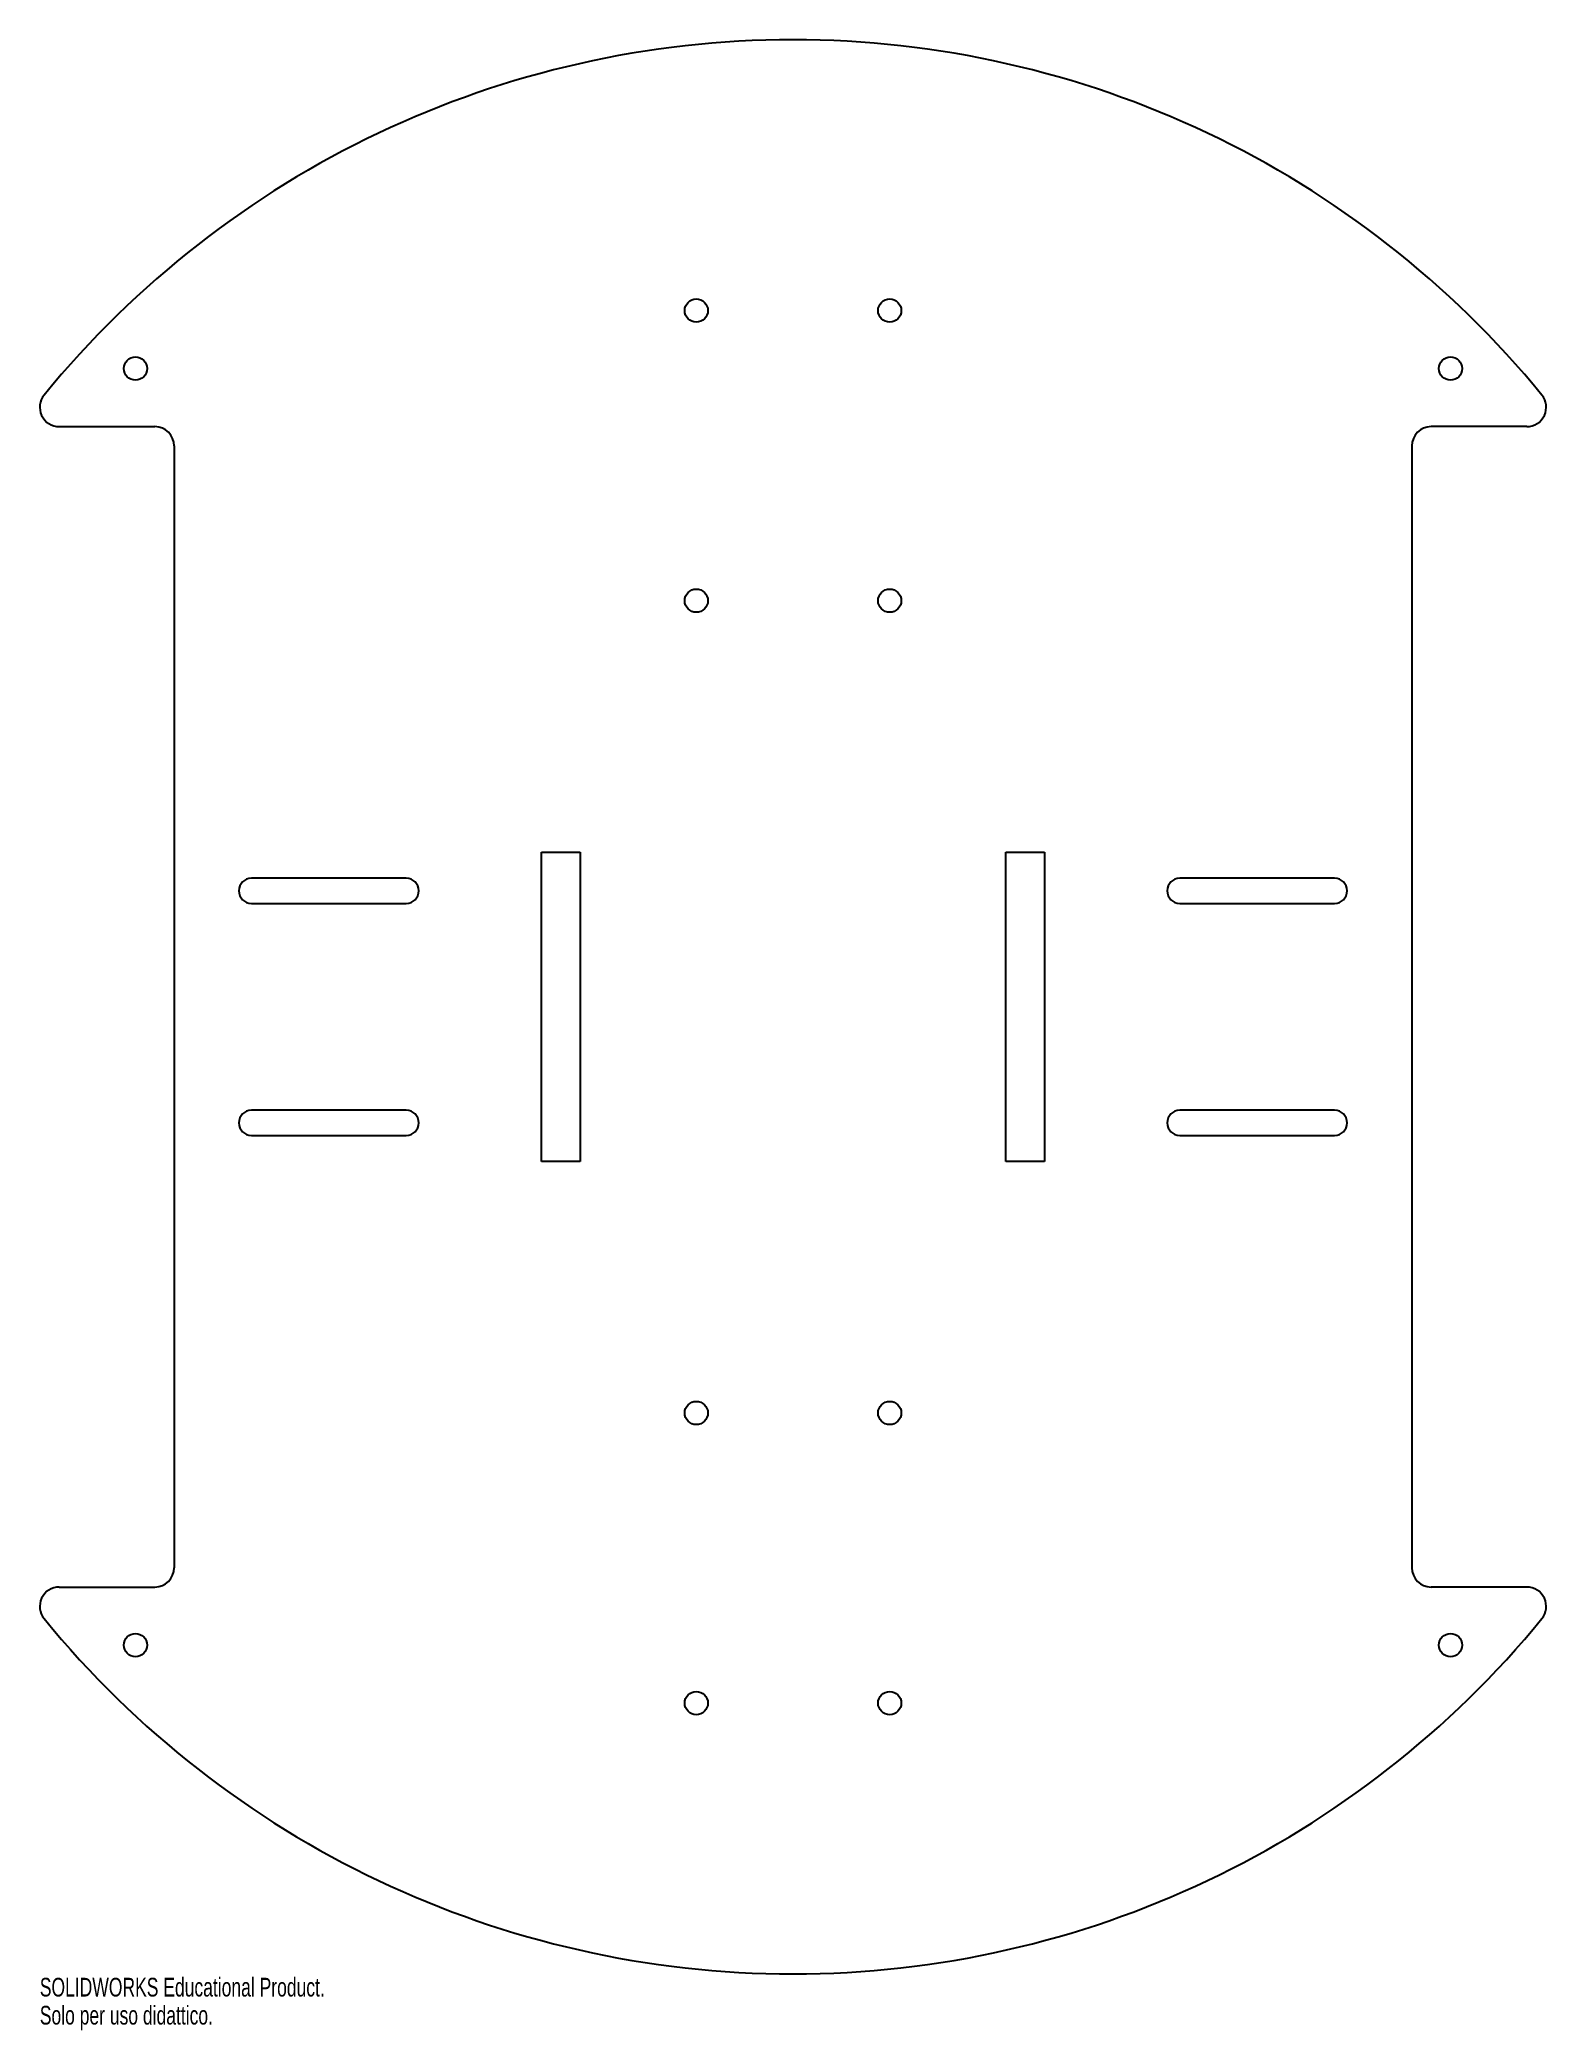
# Model space of a CAD drawing. Header units: millimetres. Extents: x -195 to 195, y -265 to 250.
import ezdxf

# ---------------------------------------------------------------- set-up
doc = ezdxf.new("R2010")
doc.units = ezdxf.units.MM
doc.styles.add('SLDTEXTSTYLE0', font='TXT', dxfattribs={"width": 0.7})

msp = doc.modelspace()

# ---------------------------------------------------------------- linework, layer by layer
at = {"color": 7, "linetype": 'Continuous', "lineweight": 25}
for p, q in [((-189.74, 150), (-165, 150)), ((189.74, 150), (165, 150)), ((-160, 145), (-160, -145)), ((160, 145), (160, -145)), ((-65, 40), (-55, 40)), ((-65, -40), (-65, 40)), ((-55, 40), (-55, -40)), ((55, 40), (65, 40)), ((55, -40), (55, 40)), ((65, 40), (65, -40)), ((-100, 33.25), (-140, 33.25)), ((140, 33.25), (100, 33.25)), ((-140, 26.75), (-100, 26.75)), ((100, 26.75), (140, 26.75)), ((-100, -26.75), (-140, -26.75)), ((140, -26.75), (100, -26.75)), ((-140, -33.25), (-100, -33.25)), ((100, -33.25), (140, -33.25)), ((-55, -40), (-65, -40)), ((65, -40), (55, -40)), ((-189.74, -150), (-165, -150)), ((189.74, -150), (165, -150))]:
    msp.add_line(p, q, dxfattribs=at)
for centre in [(-25, 180), (25, 180), (-170, 165), (170, 165), (-25, 105), (25, 105), (-25, -105), (25, -105), (-170, -165), (170, -165), (-25, -180), (25, -180)]:
    msp.add_circle(centre, 3, dxfattribs=at)
for centre, radius, start, end in [((0, 0), 250, 39.2461, 140.7539), ((-189.74, 155), 5, 140.7539, 270), ((189.74, 155), 5, 270, 39.2461), ((-165, 145), 5, 0, 90), ((165, 145), 5, 90, 180), ((-140, 30), 3.25, 90, 270), ((-100, 30), 3.25, 270, 90), ((100, 30), 3.25, 90, 270), ((140, 30), 3.25, 270, 90), ((-140, -30), 3.25, 90, 270), ((-100, -30), 3.25, 270, 90), ((100, -30), 3.25, 90, 270), ((140, -30), 3.25, 270, 90), ((-165, -145), 5, 270, 0), ((165, -145), 5, 180, 270), ((-189.74, -155), 5, 90, 219.2461), ((189.74, -155), 5, 320.7539, 90), ((0, 0), 250, 219.2461, 320.7539)]:
    msp.add_arc(centre, radius, start, end, dxfattribs=at)

# ---------------------------------------------------------------- texts
at = {"color": 7, "linetype": 'Continuous', "char_height": 4.8336, "attachment_point": 1, "style": 'SLDTEXTSTYLE0'}
for s, insert in [('SOLIDWORKS Educational Product.', (-194.74, -251.02)), ('Solo per uso didattico.', (-194.74, -258.27))]:
    msp.add_mtext(s, dxfattribs=dict(at, insert=insert))

doc.saveas('drawing.dxf')
